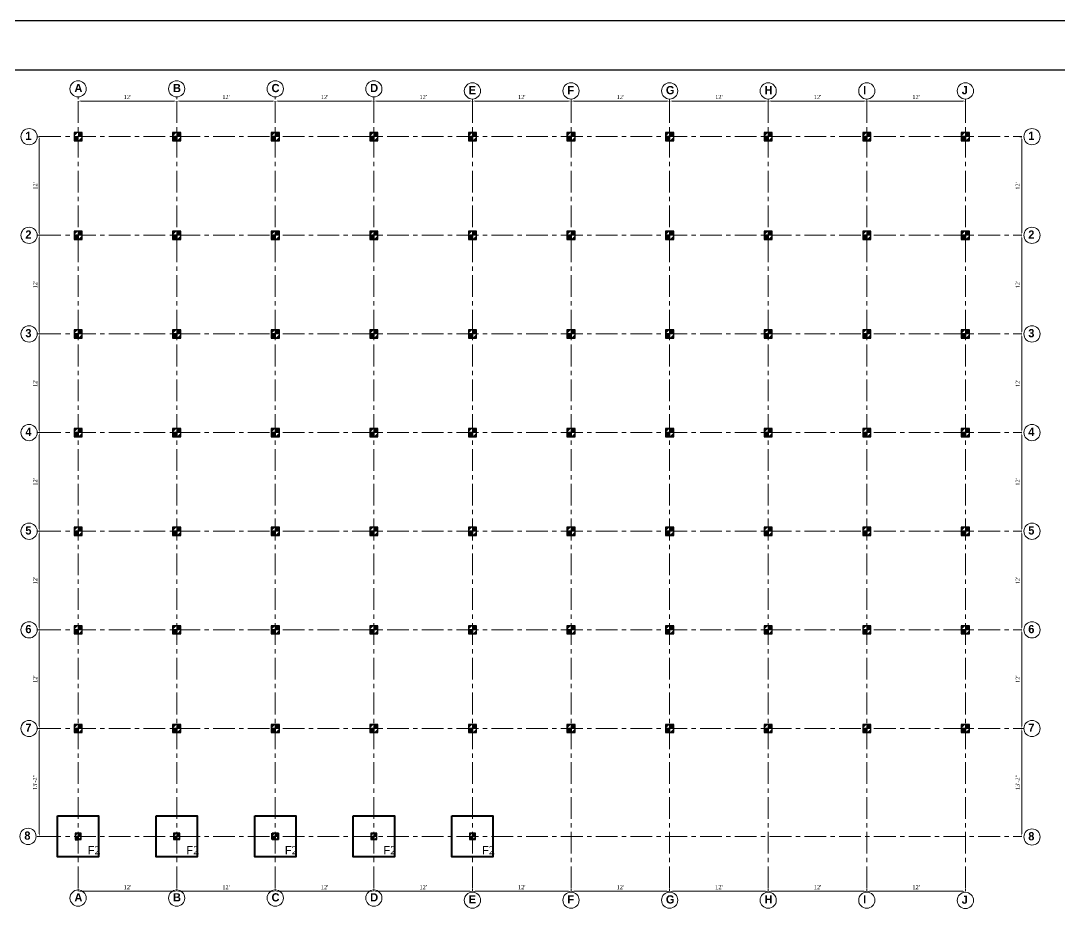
# Model space of a CAD drawing. Extents: x -2338379 to 930990, y -818978 to 106940.
# Drawn here: x 384899 to 386416, y -204278 to -202966 of the extents above; entities that cross this region are included whole.
import ezdxf

# ---------------------------------------------------------------- set-up
doc = ezdxf.new("R2010")
doc.units = 0
doc.header["$MEASUREMENT"] = 0
doc.header["$PDMODE"] = 34
doc.linetypes.add('CENTER', pattern=[50.8, 31.75, -6.35, 6.35, -6.35])
doc.layers.get('0').update_dxf_attribs({"linetype": 'CONTINUOUS', "lineweight": 30})
doc.layers.get('DEFPOINTS').update_dxf_attribs({"linetype": 'CONTINUOUS'})
for name, color, linetype, lineweight in [('Center', 11, 'CENTER', 15), ('DIM', 6, 'CONTINUOUS', 20), ('Door', 5, 'CONTINUOUS', 5), ('Footing', 142, 'CONTINUOUS', 40), ('Outline', 4, 'CONTINUOUS', 9), ('TEXT', 7, 'CONTINUOUS', 30)]:
    doc.layers.add(name, color=color, linetype=linetype, lineweight=lineweight)
doc.layers.add('pillar12', color=7, linetype='CONTINUOUS')
doc.styles.get("Standard").update_dxf_attribs({"font": 'times.ttf', "height": 6})
doc.dimstyles.new('Standard$0', dxfattribs={"dimtxt": 6, "dimasz": 4, "dimexe": 3, "dimexo": 6, "dimgap": 3, "dimtad": 1, "dimdec": 1, "dimzin": 0, "dimdsep": 46, "dimlunit": 4, "dimtxsty": 'Standard', "dimcen": 0.09, "dimclrd": 6, "dimclre": 6, "dimclrt": 7, "dimadec": 0, "dimazin": 0, "dimtfac": 1, "dimtdec": 1, "dimtix": 1, "dimtofl": 0, "dimtmove": 1, "dimatfit": 3, "dimfxl": 1, "dimtolj": 1, "dimtzin": 0, "dimlwd": 18, "dimlwe": 18, "dimarcsym": 0})

# ---------------------------------------------------------------- blocks, each defined once
blk = doc.blocks.new('pill12')
h = blk.add_hatch(color=5)
h.paths.add_polyline_path([(-6, -6), (6, -6), (6, 6), (-6, 6)], flags=17)
edge = h.paths.add_edge_path(flags=17)
edge.add_line((6, 0), (-6, 0))
edge.add_line((0, 6), (0, -6))
for p, q in [((6, 0), (-6, 0)), ((0, 6), (0, -6))]:
    blk.add_line(p, q)
blk.add_lwpolyline([(-6, -6), (6, -6), (6, 6), (-6, 6)], close=True)
blk = doc.blocks.new('*D130')
at = {"layer": 'DEFPOINTS', "color": 0, "lineweight": 30, "transparency": 16777216}
for p in [(384983, -203083.2), (385127, -203083.2), (385127, -203083.2)]:
    blk.add_point(p, dxfattribs=at)
at = {"layer": 'DIM', "color": 6, "lineweight": 18, "transparency": 16777216}
for p, q in [((384983, -203077.2), (384983, -203080.2)), ((384987, -203083.2), (385123, -203083.2)), ((385127, -203077.2), (385127, -203080.2))]:
    blk.add_line(p, q, dxfattribs=at)
at = {"layer": 'DIM', "color": 6, "lineweight": 30, "transparency": 16777216}
for points in [[(384987, -203082.6), (384987, -203083.9), (384983, -203083.2)], [(385123, -203082.6), (385123, -203083.9), (385127, -203083.2)]]:
    blk.add_solid(points, dxfattribs=at)
at = {"layer": 'DIM', "color": 7, "transparency": 16777216, "insert": (385055, -203077.2), "char_height": 6, "attachment_point": 5}
blk.add_mtext("\\A1;12'", dxfattribs=at)
blk = doc.blocks.new('*D131')
at = {"layer": 'DEFPOINTS', "color": 0, "lineweight": 30, "transparency": 16777216}
for p in [(385127, -203083.2), (385271, -203083.2), (385271, -203083.2)]:
    blk.add_point(p, dxfattribs=at)
at = {"layer": 'DIM', "color": 6, "lineweight": 18, "transparency": 16777216}
for p, q in [((385127, -203077.2), (385127, -203080.2)), ((385131, -203083.2), (385267, -203083.2)), ((385271, -203077.2), (385271, -203080.2))]:
    blk.add_line(p, q, dxfattribs=at)
at = {"layer": 'DIM', "color": 6, "lineweight": 30, "transparency": 16777216}
for points in [[(385131, -203082.6), (385131, -203083.9), (385127, -203083.2)], [(385267, -203082.6), (385267, -203083.9), (385271, -203083.2)]]:
    blk.add_solid(points, dxfattribs=at)
at = {"layer": 'DIM', "color": 7, "transparency": 16777216, "insert": (385199, -203077.2), "char_height": 6, "attachment_point": 5}
blk.add_mtext("\\A1;12'", dxfattribs=at)
blk = doc.blocks.new('*D132')
at = {"layer": 'DEFPOINTS', "color": 0, "lineweight": 30, "transparency": 16777216}
for p in [(385271, -203083.2), (385415, -203083.2), (385415, -203083.2)]:
    blk.add_point(p, dxfattribs=at)
at = {"layer": 'DIM', "color": 6, "lineweight": 18, "transparency": 16777216}
for p, q in [((385271, -203077.2), (385271, -203080.2)), ((385275, -203083.2), (385411, -203083.2)), ((385415, -203077.2), (385415, -203080.2))]:
    blk.add_line(p, q, dxfattribs=at)
at = {"layer": 'DIM', "color": 6, "lineweight": 30, "transparency": 16777216}
for points in [[(385275, -203082.6), (385275, -203083.9), (385271, -203083.2)], [(385411, -203082.6), (385411, -203083.9), (385415, -203083.2)]]:
    blk.add_solid(points, dxfattribs=at)
at = {"layer": 'DIM', "color": 7, "transparency": 16777216, "insert": (385343, -203077.2), "char_height": 6, "attachment_point": 5}
blk.add_mtext("\\A1;12'", dxfattribs=at)
blk = doc.blocks.new('*D133')
at = {"color": 6, "lineweight": 18, "transparency": 16777216}
for p, q in [((385415, -203083.2), (385415, -203080.2)), ((385419, -203083.2), (385555, -203083.2)), ((385559, -203083.2), (385559, -203080.2))]:
    blk.add_line(p, q, dxfattribs=at)
at = {"color": 6, "lineweight": 30, "transparency": 16777216}
for points in [[(385419, -203082.6), (385419, -203083.9), (385415, -203083.2)], [(385555, -203082.6), (385555, -203083.9), (385559, -203083.2)]]:
    blk.add_solid(points, dxfattribs=at)
at = {"layer": 'DEFPOINTS', "color": 0, "lineweight": 30, "transparency": 16777216}
for p in [(385415, -203083.2), (385559, -203083.2), (385559, -203083.2)]:
    blk.add_point(p, dxfattribs=at)
at = {"color": 7, "lineweight": 30, "transparency": 16777216, "insert": (385487, -203077.2), "char_height": 6, "attachment_point": 5}
blk.add_mtext("\\A1;12'", dxfattribs=at)
blk = doc.blocks.new('*D134')
at = {"color": 6, "lineweight": 18, "transparency": 16777216}
for p, q in [((385559, -203083.2), (385559, -203080.2)), ((385563, -203083.2), (385699, -203083.2)), ((385703, -203083.2), (385703, -203080.2))]:
    blk.add_line(p, q, dxfattribs=at)
at = {"color": 6, "lineweight": 30, "transparency": 16777216}
for points in [[(385563, -203082.6), (385563, -203083.9), (385559, -203083.2)], [(385699, -203082.6), (385699, -203083.9), (385703, -203083.2)]]:
    blk.add_solid(points, dxfattribs=at)
at = {"layer": 'DEFPOINTS', "color": 0, "lineweight": 30, "transparency": 16777216}
for p in [(385559, -203083.2), (385703, -203083.2), (385703, -203083.2)]:
    blk.add_point(p, dxfattribs=at)
at = {"color": 7, "lineweight": 30, "transparency": 16777216, "insert": (385631, -203077.2), "char_height": 6, "attachment_point": 5}
blk.add_mtext("\\A1;12'", dxfattribs=at)
blk = doc.blocks.new('*D135')
at = {"color": 6, "lineweight": 18, "transparency": 16777216}
for p, q in [((385703, -203083.2), (385703, -203080.2)), ((385707, -203083.2), (385843, -203083.2)), ((385847, -203083.2), (385847, -203080.2))]:
    blk.add_line(p, q, dxfattribs=at)
at = {"color": 6, "lineweight": 30, "transparency": 16777216}
for points in [[(385707, -203082.6), (385707, -203083.9), (385703, -203083.2)], [(385843, -203082.6), (385843, -203083.9), (385847, -203083.2)]]:
    blk.add_solid(points, dxfattribs=at)
at = {"layer": 'DEFPOINTS', "color": 0, "lineweight": 30, "transparency": 16777216}
for p in [(385703, -203083.2), (385847, -203083.2), (385847, -203083.2)]:
    blk.add_point(p, dxfattribs=at)
at = {"color": 7, "lineweight": 30, "transparency": 16777216, "insert": (385775, -203077.2), "char_height": 6, "attachment_point": 5}
blk.add_mtext("\\A1;12'", dxfattribs=at)
blk = doc.blocks.new('*D136')
at = {"color": 6, "lineweight": 18, "transparency": 16777216}
for p, q in [((385847, -203083.2), (385847, -203080.2)), ((385851, -203083.2), (385987, -203083.2)), ((385991, -203083.2), (385991, -203080.2))]:
    blk.add_line(p, q, dxfattribs=at)
at = {"color": 6, "lineweight": 30, "transparency": 16777216}
for points in [[(385851, -203082.6), (385851, -203083.9), (385847, -203083.2)], [(385987, -203082.6), (385987, -203083.9), (385991, -203083.2)]]:
    blk.add_solid(points, dxfattribs=at)
at = {"layer": 'DEFPOINTS', "color": 0, "lineweight": 30, "transparency": 16777216}
for p in [(385847, -203083.2), (385991, -203083.2), (385991, -203083.2)]:
    blk.add_point(p, dxfattribs=at)
at = {"color": 7, "lineweight": 30, "transparency": 16777216, "insert": (385919, -203077.2), "char_height": 6, "attachment_point": 5}
blk.add_mtext("\\A1;12'", dxfattribs=at)
blk = doc.blocks.new('*D137')
at = {"color": 6, "lineweight": 18, "transparency": 16777216}
for p, q in [((385991, -203083.2), (385991, -203080.2)), ((385995, -203083.2), (386131, -203083.2)), ((386135, -203083.2), (386135, -203080.2))]:
    blk.add_line(p, q, dxfattribs=at)
at = {"color": 6, "lineweight": 30, "transparency": 16777216}
for points in [[(385995, -203082.6), (385995, -203083.9), (385991, -203083.2)], [(386131, -203082.6), (386131, -203083.9), (386135, -203083.2)]]:
    blk.add_solid(points, dxfattribs=at)
at = {"layer": 'DEFPOINTS', "color": 0, "lineweight": 30, "transparency": 16777216}
for p in [(385991, -203083.2), (386135, -203083.2), (386135, -203083.9)]:
    blk.add_point(p, dxfattribs=at)
at = {"color": 7, "lineweight": 30, "transparency": 16777216, "insert": (386063, -203077.2), "char_height": 6, "attachment_point": 5}
blk.add_mtext("\\A1;12'", dxfattribs=at)
blk = doc.blocks.new('*D138')
at = {"color": 6, "lineweight": 18, "transparency": 16777216}
for p, q in [((386135, -203083.2), (386135, -203080.2)), ((386139, -203083.2), (386275, -203083.2)), ((386279, -203083.2), (386279, -203080.2))]:
    blk.add_line(p, q, dxfattribs=at)
at = {"color": 6, "lineweight": 30, "transparency": 16777216}
for points in [[(386139, -203082.6), (386139, -203083.9), (386135, -203083.2)], [(386275, -203082.6), (386275, -203083.9), (386279, -203083.2)]]:
    blk.add_solid(points, dxfattribs=at)
at = {"layer": 'DEFPOINTS', "color": 0, "lineweight": 30, "transparency": 16777216}
for p in [(386135, -203083.9), (386279, -203083.2), (386279, -203083.2)]:
    blk.add_point(p, dxfattribs=at)
at = {"color": 7, "lineweight": 30, "transparency": 16777216, "insert": (386207, -203077.2), "char_height": 6, "attachment_point": 5}
blk.add_mtext("\\A1;12'", dxfattribs=at)
blk = doc.blocks.new('*D139')
at = {"color": 6, "lineweight": 18, "transparency": 16777216}
for p, q in [((384926.2, -203135.2), (384923.2, -203135.2)), ((384926.2, -203139.2), (384926.2, -203275.2)), ((384926.2, -203279.2), (384923.2, -203279.2))]:
    blk.add_line(p, q, dxfattribs=at)
at = {"color": 6, "lineweight": 30, "transparency": 16777216}
for points in [[(384925.5, -203139.2), (384926.9, -203139.2), (384926.2, -203135.2)], [(384925.5, -203275.2), (384926.9, -203275.2), (384926.2, -203279.2)]]:
    blk.add_solid(points, dxfattribs=at)
at = {"layer": 'DEFPOINTS', "color": 0, "lineweight": 30, "transparency": 16777216}
for p in [(384926.2, -203135.2), (384926.2, -203279.2), (384926.2, -203279.2)]:
    blk.add_point(p, dxfattribs=at)
at = {"color": 7, "lineweight": 30, "transparency": 16777216, "insert": (384920.2, -203207.2), "char_height": 6, "attachment_point": 5, "rotation": 90}
blk.add_mtext("\\A1;12'", dxfattribs=at)
blk = doc.blocks.new('*D140')
at = {"color": 6, "lineweight": 18, "transparency": 16777216}
for p, q in [((384926.2, -203279.2), (384923.2, -203279.2)), ((384926.2, -203283.2), (384926.2, -203419.2)), ((384926.2, -203423.2), (384923.2, -203423.2))]:
    blk.add_line(p, q, dxfattribs=at)
at = {"color": 6, "lineweight": 30, "transparency": 16777216}
for points in [[(384925.5, -203283.2), (384926.9, -203283.2), (384926.2, -203279.2)], [(384925.5, -203419.2), (384926.9, -203419.2), (384926.2, -203423.2)]]:
    blk.add_solid(points, dxfattribs=at)
at = {"layer": 'DEFPOINTS', "color": 0, "lineweight": 30, "transparency": 16777216}
for p in [(384926.2, -203279.2), (384926.2, -203423.2), (384926.2, -203423.2)]:
    blk.add_point(p, dxfattribs=at)
at = {"color": 7, "lineweight": 30, "transparency": 16777216, "insert": (384920.2, -203351.2), "char_height": 6, "attachment_point": 5, "rotation": 90}
blk.add_mtext("\\A1;12'", dxfattribs=at)
blk = doc.blocks.new('*D141')
at = {"color": 6, "lineweight": 18, "transparency": 16777216}
for p, q in [((384926.2, -203423.2), (384923.2, -203423.2)), ((384926.2, -203427.2), (384926.2, -203563.2)), ((384926.2, -203567.2), (384923.2, -203567.2))]:
    blk.add_line(p, q, dxfattribs=at)
at = {"color": 6, "lineweight": 30, "transparency": 16777216}
for points in [[(384925.5, -203427.2), (384926.9, -203427.2), (384926.2, -203423.2)], [(384925.5, -203563.2), (384926.9, -203563.2), (384926.2, -203567.2)]]:
    blk.add_solid(points, dxfattribs=at)
at = {"layer": 'DEFPOINTS', "color": 0, "lineweight": 30, "transparency": 16777216}
for p in [(384926.2, -203423.2), (384926.2, -203567.2), (384926.2, -203567.2)]:
    blk.add_point(p, dxfattribs=at)
at = {"color": 7, "lineweight": 30, "transparency": 16777216, "insert": (384920.2, -203495.2), "char_height": 6, "attachment_point": 5, "rotation": 90}
blk.add_mtext("\\A1;12'", dxfattribs=at)
blk = doc.blocks.new('*D142')
at = {"color": 6, "lineweight": 18, "transparency": 16777216}
for p, q in [((384926.2, -203567.2), (384923.2, -203567.2)), ((384926.2, -203571.2), (384926.2, -203707.2)), ((384926.2, -203711.2), (384923.2, -203711.2))]:
    blk.add_line(p, q, dxfattribs=at)
at = {"color": 6, "lineweight": 30, "transparency": 16777216}
for points in [[(384925.5, -203571.2), (384926.9, -203571.2), (384926.2, -203567.2)], [(384925.5, -203707.2), (384926.9, -203707.2), (384926.2, -203711.2)]]:
    blk.add_solid(points, dxfattribs=at)
at = {"layer": 'DEFPOINTS', "color": 0, "lineweight": 30, "transparency": 16777216}
for p in [(384926.2, -203567.2), (384926.2, -203711.2), (384926.2, -203711.2)]:
    blk.add_point(p, dxfattribs=at)
at = {"color": 7, "lineweight": 30, "transparency": 16777216, "insert": (384920.2, -203639.2), "char_height": 6, "attachment_point": 5, "rotation": 90}
blk.add_mtext("\\A1;12'", dxfattribs=at)
blk = doc.blocks.new('*D143')
at = {"color": 6, "lineweight": 18, "transparency": 16777216}
for p, q in [((384926.2, -203711.2), (384923.2, -203711.2)), ((384926.2, -203715.2), (384926.2, -203851.2)), ((384926.2, -203855.2), (384923.2, -203855.2))]:
    blk.add_line(p, q, dxfattribs=at)
at = {"color": 6, "lineweight": 30, "transparency": 16777216}
for points in [[(384925.5, -203715.2), (384926.9, -203715.2), (384926.2, -203711.2)], [(384925.5, -203851.2), (384926.9, -203851.2), (384926.2, -203855.2)]]:
    blk.add_solid(points, dxfattribs=at)
at = {"layer": 'DEFPOINTS', "color": 0, "lineweight": 30, "transparency": 16777216}
for p in [(384926.2, -203711.2), (384926.2, -203855.2), (384926.2, -203855.2)]:
    blk.add_point(p, dxfattribs=at)
at = {"color": 7, "lineweight": 30, "transparency": 16777216, "insert": (384920.2, -203783.2), "char_height": 6, "attachment_point": 5, "rotation": 90}
blk.add_mtext("\\A1;12'", dxfattribs=at)
blk = doc.blocks.new('*D144')
at = {"color": 6, "lineweight": 18, "transparency": 16777216}
for p, q in [((384926.2, -203855.2), (384923.2, -203855.2)), ((384926.2, -203859.2), (384926.2, -203995.2)), ((384926.2, -203999.2), (384923.2, -203999.2))]:
    blk.add_line(p, q, dxfattribs=at)
at = {"color": 6, "lineweight": 30, "transparency": 16777216}
for points in [[(384925.5, -203859.2), (384926.9, -203859.2), (384926.2, -203855.2)], [(384925.5, -203995.2), (384926.9, -203995.2), (384926.2, -203999.2)]]:
    blk.add_solid(points, dxfattribs=at)
at = {"layer": 'DEFPOINTS', "color": 0, "lineweight": 30, "transparency": 16777216}
for p in [(384926.2, -203855.2), (384926.2, -203999.2), (384926.2, -203999.2)]:
    blk.add_point(p, dxfattribs=at)
at = {"color": 7, "lineweight": 30, "transparency": 16777216, "insert": (384920.2, -203927.2), "char_height": 6, "attachment_point": 5, "rotation": 90}
blk.add_mtext("\\A1;12'", dxfattribs=at)
blk = doc.blocks.new('*D145')
at = {"color": 6, "lineweight": 18, "transparency": 16777216}
for p, q in [((384983, -204236.8), (384983, -204233.8)), ((384987, -204236.8), (385123, -204236.8)), ((385127, -204236.8), (385127, -204233.8))]:
    blk.add_line(p, q, dxfattribs=at)
at = {"color": 6, "lineweight": 30, "transparency": 16777216}
for points in [[(384987, -204236.1), (384987, -204237.4), (384983, -204236.8)], [(385123, -204236.1), (385123, -204237.4), (385127, -204236.8)]]:
    blk.add_solid(points, dxfattribs=at)
at = {"layer": 'DEFPOINTS', "color": 0, "lineweight": 30, "transparency": 16777216}
for p in [(384983, -204236.8), (385127, -204236.8), (385127, -204236.8)]:
    blk.add_point(p, dxfattribs=at)
at = {"color": 7, "lineweight": 30, "transparency": 16777216, "insert": (385055, -204230.8), "char_height": 6, "attachment_point": 5}
blk.add_mtext("\\A1;12'", dxfattribs=at)
blk = doc.blocks.new('*D146')
at = {"color": 6, "lineweight": 18, "transparency": 16777216}
for p, q in [((385127, -204236.8), (385127, -204233.8)), ((385131, -204236.8), (385267, -204236.8)), ((385271, -204236.8), (385271, -204233.8))]:
    blk.add_line(p, q, dxfattribs=at)
at = {"color": 6, "lineweight": 30, "transparency": 16777216}
for points in [[(385131, -204236.1), (385131, -204237.4), (385127, -204236.8)], [(385267, -204236.1), (385267, -204237.4), (385271, -204236.8)]]:
    blk.add_solid(points, dxfattribs=at)
at = {"layer": 'DEFPOINTS', "color": 0, "lineweight": 30, "transparency": 16777216}
for p in [(385127, -204236.8), (385271, -204236.8), (385271, -204236.8)]:
    blk.add_point(p, dxfattribs=at)
at = {"color": 7, "lineweight": 30, "transparency": 16777216, "insert": (385199, -204230.8), "char_height": 6, "attachment_point": 5}
blk.add_mtext("\\A1;12'", dxfattribs=at)
blk = doc.blocks.new('*D147')
at = {"color": 6, "lineweight": 18, "transparency": 16777216}
for p, q in [((385271, -204236.8), (385271, -204233.8)), ((385275, -204236.8), (385411, -204236.8)), ((385415, -204236.8), (385415, -204233.8))]:
    blk.add_line(p, q, dxfattribs=at)
at = {"color": 6, "lineweight": 30, "transparency": 16777216}
for points in [[(385275, -204236.1), (385275, -204237.4), (385271, -204236.8)], [(385411, -204236.1), (385411, -204237.4), (385415, -204236.8)]]:
    blk.add_solid(points, dxfattribs=at)
at = {"layer": 'DEFPOINTS', "color": 0, "lineweight": 30, "transparency": 16777216}
for p in [(385271, -204236.8), (385415, -204236.8), (385415, -204236.8)]:
    blk.add_point(p, dxfattribs=at)
at = {"color": 7, "lineweight": 30, "transparency": 16777216, "insert": (385343, -204230.8), "char_height": 6, "attachment_point": 5}
blk.add_mtext("\\A1;12'", dxfattribs=at)
blk = doc.blocks.new('*D148')
at = {"color": 6, "lineweight": 18, "transparency": 16777216}
for p, q in [((385415, -204236.8), (385415, -204233.8)), ((385419, -204236.8), (385555, -204236.8)), ((385559, -204236.8), (385559, -204233.8))]:
    blk.add_line(p, q, dxfattribs=at)
at = {"color": 6, "lineweight": 30, "transparency": 16777216}
for points in [[(385419, -204236.1), (385419, -204237.4), (385415, -204236.8)], [(385555, -204236.1), (385555, -204237.4), (385559, -204236.8)]]:
    blk.add_solid(points, dxfattribs=at)
at = {"layer": 'DEFPOINTS', "color": 0, "lineweight": 30, "transparency": 16777216}
for p in [(385415, -204236.8), (385559, -204236.8), (385559, -204236.8)]:
    blk.add_point(p, dxfattribs=at)
at = {"color": 7, "lineweight": 30, "transparency": 16777216, "insert": (385487, -204230.8), "char_height": 6, "attachment_point": 5}
blk.add_mtext("\\A1;12'", dxfattribs=at)
blk = doc.blocks.new('*D149')
at = {"color": 6, "lineweight": 18, "transparency": 16777216}
for p, q in [((385559, -204236.8), (385559, -204233.8)), ((385563, -204236.8), (385699, -204236.8)), ((385703, -204236.8), (385703, -204233.8))]:
    blk.add_line(p, q, dxfattribs=at)
at = {"color": 6, "lineweight": 30, "transparency": 16777216}
for points in [[(385563, -204236.1), (385563, -204237.4), (385559, -204236.8)], [(385699, -204236.1), (385699, -204237.4), (385703, -204236.8)]]:
    blk.add_solid(points, dxfattribs=at)
at = {"layer": 'DEFPOINTS', "color": 0, "lineweight": 30, "transparency": 16777216}
for p in [(385559, -204236.8), (385703, -204236.8), (385703, -204236.8)]:
    blk.add_point(p, dxfattribs=at)
at = {"color": 7, "lineweight": 30, "transparency": 16777216, "insert": (385631, -204230.8), "char_height": 6, "attachment_point": 5}
blk.add_mtext("\\A1;12'", dxfattribs=at)
blk = doc.blocks.new('*D150')
at = {"color": 6, "lineweight": 18, "transparency": 16777216}
for p, q in [((385703, -204236.8), (385703, -204233.8)), ((385707, -204236.8), (385843, -204236.8)), ((385847, -204236.8), (385847, -204233.8))]:
    blk.add_line(p, q, dxfattribs=at)
at = {"color": 6, "lineweight": 30, "transparency": 16777216}
for points in [[(385707, -204236.1), (385707, -204237.4), (385703, -204236.8)], [(385843, -204236.1), (385843, -204237.4), (385847, -204236.8)]]:
    blk.add_solid(points, dxfattribs=at)
at = {"layer": 'DEFPOINTS', "color": 0, "lineweight": 30, "transparency": 16777216}
for p in [(385703, -204236.8), (385847, -204236.8), (385847, -204236.8)]:
    blk.add_point(p, dxfattribs=at)
at = {"color": 7, "lineweight": 30, "transparency": 16777216, "insert": (385775, -204230.8), "char_height": 6, "attachment_point": 5}
blk.add_mtext("\\A1;12'", dxfattribs=at)
blk = doc.blocks.new('*D151')
at = {"color": 6, "lineweight": 18, "transparency": 16777216}
for p, q in [((385847, -204236.8), (385847, -204233.8)), ((385851, -204236.8), (385987, -204236.8)), ((385991, -204236.8), (385991, -204233.8))]:
    blk.add_line(p, q, dxfattribs=at)
at = {"color": 6, "lineweight": 30, "transparency": 16777216}
for points in [[(385851, -204236.1), (385851, -204237.4), (385847, -204236.8)], [(385987, -204236.1), (385987, -204237.4), (385991, -204236.8)]]:
    blk.add_solid(points, dxfattribs=at)
at = {"layer": 'DEFPOINTS', "color": 0, "lineweight": 30, "transparency": 16777216}
for p in [(385847, -204236.8), (385991, -204236.8), (385991, -204236.8)]:
    blk.add_point(p, dxfattribs=at)
at = {"color": 7, "lineweight": 30, "transparency": 16777216, "insert": (385919, -204230.8), "char_height": 6, "attachment_point": 5}
blk.add_mtext("\\A1;12'", dxfattribs=at)
blk = doc.blocks.new('*D122')
at = {"color": 6, "lineweight": 18, "transparency": 16777216}
for p, q in [((385991, -204236.8), (385991, -204233.8)), ((385995, -204236.8), (386131, -204236.8)), ((386135, -204236.8), (386135, -204233.8))]:
    blk.add_line(p, q, dxfattribs=at)
at = {"color": 6, "lineweight": 30, "transparency": 16777216}
for points in [[(385995, -204236.1), (385995, -204237.4), (385991, -204236.8)], [(386131, -204236.1), (386131, -204237.4), (386135, -204236.8)]]:
    blk.add_solid(points, dxfattribs=at)
at = {"layer": 'DEFPOINTS', "color": 0, "lineweight": 30, "transparency": 16777216}
for p in [(385991, -204236.8), (386135, -204236.8), (386135, -204236.8)]:
    blk.add_point(p, dxfattribs=at)
at = {"color": 7, "lineweight": 30, "transparency": 16777216, "insert": (386063, -204230.8), "char_height": 6, "attachment_point": 5}
blk.add_mtext("\\A1;12'", dxfattribs=at)
blk = doc.blocks.new('*D123')
at = {"color": 6, "lineweight": 18, "transparency": 16777216}
for p, q in [((386135, -204236.8), (386135, -204233.8)), ((386139, -204236.8), (386275, -204236.8)), ((386279, -204236.8), (386279, -204233.8))]:
    blk.add_line(p, q, dxfattribs=at)
at = {"color": 6, "lineweight": 30, "transparency": 16777216}
for points in [[(386139, -204236.1), (386139, -204237.4), (386135, -204236.8)], [(386275, -204236.1), (386275, -204237.4), (386279, -204236.8)]]:
    blk.add_solid(points, dxfattribs=at)
at = {"layer": 'DEFPOINTS', "color": 0, "lineweight": 30, "transparency": 16777216}
for p in [(386135, -204236.8), (386279, -204236.8), (386279, -204236.8)]:
    blk.add_point(p, dxfattribs=at)
at = {"color": 7, "lineweight": 30, "transparency": 16777216, "insert": (386207, -204230.8), "char_height": 6, "attachment_point": 5}
blk.add_mtext("\\A1;12'", dxfattribs=at)
blk = doc.blocks.new('*D124')
at = {"color": 6, "lineweight": 18, "transparency": 16777216}
for p, q in [((386361.4, -203135.2), (386358.4, -203135.2)), ((386361.4, -203139.2), (386361.4, -203275.2)), ((386361.4, -203279.2), (386358.4, -203279.2))]:
    blk.add_line(p, q, dxfattribs=at)
at = {"color": 6, "lineweight": 30, "transparency": 16777216}
for points in [[(386360.7, -203139.2), (386362, -203139.2), (386361.4, -203135.2)], [(386360.7, -203275.2), (386362, -203275.2), (386361.4, -203279.2)]]:
    blk.add_solid(points, dxfattribs=at)
at = {"layer": 'DEFPOINTS', "color": 0, "lineweight": 30, "transparency": 16777216}
for p in [(386361.4, -203135.2), (386361.4, -203279.2), (386361.4, -203279.2)]:
    blk.add_point(p, dxfattribs=at)
at = {"color": 7, "lineweight": 30, "transparency": 16777216, "insert": (386355.4, -203207.2), "char_height": 6, "attachment_point": 5, "rotation": 90}
blk.add_mtext("\\A1;12'", dxfattribs=at)
blk = doc.blocks.new('*D125')
at = {"color": 6, "lineweight": 18, "transparency": 16777216}
for p, q in [((386361.4, -203279.2), (386358.4, -203279.2)), ((386361.4, -203283.2), (386361.4, -203419.2)), ((386361.4, -203423.2), (386358.4, -203423.2))]:
    blk.add_line(p, q, dxfattribs=at)
at = {"color": 6, "lineweight": 30, "transparency": 16777216}
for points in [[(386360.7, -203283.2), (386362, -203283.2), (386361.4, -203279.2)], [(386360.7, -203419.2), (386362, -203419.2), (386361.4, -203423.2)]]:
    blk.add_solid(points, dxfattribs=at)
at = {"layer": 'DEFPOINTS', "color": 0, "lineweight": 30, "transparency": 16777216}
for p in [(386361.4, -203279.2), (386361.4, -203423.2), (386361.4, -203423.2)]:
    blk.add_point(p, dxfattribs=at)
at = {"color": 7, "lineweight": 30, "transparency": 16777216, "insert": (386355.4, -203351.2), "char_height": 6, "attachment_point": 5, "rotation": 90}
blk.add_mtext("\\A1;12'", dxfattribs=at)
blk = doc.blocks.new('*D126')
at = {"color": 6, "lineweight": 18, "transparency": 16777216}
for p, q in [((386361.4, -203423.2), (386358.4, -203423.2)), ((386361.4, -203427.2), (386361.4, -203563.2)), ((386361.4, -203567.2), (386358.4, -203567.2))]:
    blk.add_line(p, q, dxfattribs=at)
at = {"color": 6, "lineweight": 30, "transparency": 16777216}
for points in [[(386360.7, -203427.2), (386362, -203427.2), (386361.4, -203423.2)], [(386360.7, -203563.2), (386362, -203563.2), (386361.4, -203567.2)]]:
    blk.add_solid(points, dxfattribs=at)
at = {"layer": 'DEFPOINTS', "color": 0, "lineweight": 30, "transparency": 16777216}
for p in [(386361.4, -203423.2), (386361.4, -203567.2), (386361.4, -203567.2)]:
    blk.add_point(p, dxfattribs=at)
at = {"color": 7, "lineweight": 30, "transparency": 16777216, "insert": (386355.4, -203495.2), "char_height": 6, "attachment_point": 5, "rotation": 90}
blk.add_mtext("\\A1;12'", dxfattribs=at)
blk = doc.blocks.new('*D127')
at = {"color": 6, "lineweight": 18, "transparency": 16777216}
for p, q in [((386361.4, -203567.2), (386358.4, -203567.2)), ((386361.4, -203571.2), (386361.4, -203707.2)), ((386361.4, -203711.2), (386358.4, -203711.2))]:
    blk.add_line(p, q, dxfattribs=at)
at = {"color": 6, "lineweight": 30, "transparency": 16777216}
for points in [[(386360.7, -203571.2), (386362, -203571.2), (386361.4, -203567.2)], [(386360.7, -203707.2), (386362, -203707.2), (386361.4, -203711.2)]]:
    blk.add_solid(points, dxfattribs=at)
at = {"layer": 'DEFPOINTS', "color": 0, "lineweight": 30, "transparency": 16777216}
for p in [(386361.4, -203567.2), (386361.4, -203711.2), (386361.4, -203711.2)]:
    blk.add_point(p, dxfattribs=at)
at = {"color": 7, "lineweight": 30, "transparency": 16777216, "insert": (386355.4, -203639.2), "char_height": 6, "attachment_point": 5, "rotation": 90}
blk.add_mtext("\\A1;12'", dxfattribs=at)
blk = doc.blocks.new('*D128')
at = {"color": 6, "lineweight": 18, "transparency": 16777216}
for p, q in [((386361.4, -203711.2), (386358.4, -203711.2)), ((386361.4, -203715.2), (386361.4, -203851.2)), ((386361.4, -203855.2), (386358.4, -203855.2))]:
    blk.add_line(p, q, dxfattribs=at)
at = {"color": 6, "lineweight": 30, "transparency": 16777216}
for points in [[(386360.7, -203715.2), (386362, -203715.2), (386361.4, -203711.2)], [(386360.7, -203851.2), (386362, -203851.2), (386361.4, -203855.2)]]:
    blk.add_solid(points, dxfattribs=at)
at = {"layer": 'DEFPOINTS', "color": 0, "lineweight": 30, "transparency": 16777216}
for p in [(386361.4, -203711.2), (386361.4, -203855.2), (386361.4, -203855.2)]:
    blk.add_point(p, dxfattribs=at)
at = {"color": 7, "lineweight": 30, "transparency": 16777216, "insert": (386355.4, -203783.2), "char_height": 6, "attachment_point": 5, "rotation": 90}
blk.add_mtext("\\A1;12'", dxfattribs=at)
blk = doc.blocks.new('*D129')
at = {"color": 6, "lineweight": 18, "transparency": 16777216}
for p, q in [((386361.4, -203855.2), (386358.4, -203855.2)), ((386361.4, -203859.2), (386361.4, -203995.2)), ((386361.4, -203999.2), (386364.4, -203999.2))]:
    blk.add_line(p, q, dxfattribs=at)
at = {"color": 6, "lineweight": 30, "transparency": 16777216}
for points in [[(386360.7, -203859.2), (386362, -203859.2), (386361.4, -203855.2)], [(386360.7, -203995.2), (386362, -203995.2), (386361.4, -203999.2)]]:
    blk.add_solid(points, dxfattribs=at)
at = {"layer": 'DEFPOINTS', "color": 0, "lineweight": 30, "transparency": 16777216}
for p in [(386361.4, -203855.2), (386360.7, -203999.2), (386361.4, -203999.2)]:
    blk.add_point(p, dxfattribs=at)
at = {"color": 7, "lineweight": 30, "transparency": 16777216, "insert": (386355.4, -203927.2), "char_height": 6, "attachment_point": 5, "rotation": 90}
blk.add_mtext("\\A1;12'", dxfattribs=at)
blk = doc.blocks.new('pill9')
h = blk.add_hatch(color=3)
h.paths.add_polyline_path([(-4.5, -4.5), (4.5, -4.5), (4.5, 4.5), (-4.5, 4.5)], flags=16)
edge = h.paths.add_edge_path()
edge.add_line((4.5, 0), (-4.5, 0))
edge.add_line((0, 4.5), (0, -4.5))
for p, q in [((4.5, 0), (-4.5, 0)), ((0, 4.5), (0, -4.5))]:
    blk.add_line(p, q)
blk.add_lwpolyline([(-4.5, -4.5), (4.5, -4.5), (4.5, 4.5), (-4.5, 4.5)], close=True)
blk = doc.blocks.new('*D152')
at = {"color": 6, "lineweight": 18, "transparency": 16777216}
for p, q in [((384926.2, -203999.2), (384923.2, -203999.2)), ((384926.2, -204003.2), (384926.2, -204152.7)), ((384926.2, -204156.7), (384923.2, -204156.7))]:
    blk.add_line(p, q, dxfattribs=at)
at = {"color": 6, "lineweight": 30, "transparency": 16777216}
for points in [[(384925.5, -204003.2), (384926.9, -204003.2), (384926.2, -203999.2)], [(384925.5, -204152.7), (384926.9, -204152.7), (384926.2, -204156.7)]]:
    blk.add_solid(points, dxfattribs=at)
at = {"layer": 'DEFPOINTS', "color": 0, "lineweight": 30, "transparency": 16777216}
for p in [(384926.2, -203999.2), (384926.2, -204156.7), (384926.2, -204156.7)]:
    blk.add_point(p, dxfattribs=at)
at = {"color": 7, "lineweight": 30, "transparency": 16777216, "insert": (384920.1, -204077.9), "char_height": 6, "attachment_point": 5, "rotation": 90}
blk.add_mtext('\\A1;13\'-2"', dxfattribs=at)
blk = doc.blocks.new('*D153')
at = {"color": 6, "lineweight": 18, "transparency": 16777216}
for p, q in [((386361.4, -203999.2), (386358.4, -203999.2)), ((386361.4, -204003.2), (386361.4, -204152.7)), ((386361.4, -204156.7), (386358.4, -204156.7))]:
    blk.add_line(p, q, dxfattribs=at)
at = {"color": 6, "lineweight": 30, "transparency": 16777216}
for points in [[(386360.7, -204003.2), (386362, -204003.2), (386361.4, -203999.2)], [(386360.7, -204152.7), (386362, -204152.7), (386361.4, -204156.7)]]:
    blk.add_solid(points, dxfattribs=at)
at = {"layer": 'DEFPOINTS', "color": 0, "lineweight": 30, "transparency": 16777216}
for p in [(386361.4, -203999.2), (386361.4, -204156.7), (386361.4, -204156.7)]:
    blk.add_point(p, dxfattribs=at)
at = {"color": 7, "lineweight": 30, "transparency": 16777216, "insert": (386355.3, -204077.9), "char_height": 6, "attachment_point": 5, "rotation": 90}
blk.add_mtext('\\A1;13\'-2"', dxfattribs=at)

msp = doc.modelspace()

# ---------------------------------------------------------------- hatches: boundary and pattern name
h = msp.add_hatch(color=5)
h.paths.add_polyline_path([(384976.96, -203141.17), (384988.96, -203141.17), (384988.96, -203129.17), (384976.96, -203129.17)], flags=16)
edge = h.paths.add_edge_path()
edge.add_line((384988.96, -203135.17), (384976.96, -203135.17))
edge.add_line((384982.96, -203129.17), (384982.96, -203141.17))

# ---------------------------------------------------------------- linework, layer by layer
at = {"lineweight": 40}
for p, q in [((384978.46, -204152.17), (384982.96, -204152.17)), ((384978.46, -204161.17), (384982.96, -204161.17)), ((385266.46, -204161.17), (385266.46, -204152.17)), ((385275.46, -204161.17), (385275.46, -204152.17))]:
    msp.add_line(p, q, dxfattribs=at)
at = {"color": 3}
for points in [[(387728.02, -205212.39), (387728.02, -202965.99), (384550.42, -202965.99), (384550.42, -205212.39)], [(387656.02, -205140.39), (387656.02, -203037.99), (384622.42, -203037.99), (384622.42, -205140.39)]]:
    msp.add_lwpolyline(points, close=True, dxfattribs=at)
msp.add_lwpolyline([(384976.96, -203141.17), (384988.96, -203141.17), (384988.96, -203129.17), (384976.96, -203129.17)], close=True)
at = {"layer": 'Center'}
for p, q in [((384982.96, -203083.22), (384982.96, -204236.78)), ((385126.96, -203083.22), (385126.96, -204236.78)), ((385270.96, -203083.22), (385270.96, -204236.78)), ((385414.96, -203083.22), (385414.96, -204236.78)), ((385558.96, -203083.22), (385558.96, -204236.78)), ((385702.96, -203083.22), (385702.96, -204236.78)), ((385846.96, -203083.22), (385846.96, -204236.78)), ((385990.96, -203083.22), (385990.96, -204236.78)), ((386134.96, -203083.22), (386134.96, -204236.78)), ((386278.96, -203083.22), (386278.96, -204236.78)), ((384926.2, -203135.17), (386361.36, -203135.17)), ((384926.2, -203279.17), (386361.36, -203279.17)), ((384926.2, -203423.17), (386361.36, -203423.17)), ((384926.2, -203567.17), (386361.36, -203567.17)), ((384926.2, -203711.17), (386361.36, -203711.17)), ((384926.2, -203855.17), (386361.36, -203855.17)), ((384926.2, -203999.17), (386361.36, -203999.17)), ((384926.2, -204156.67), (386361.36, -204156.67))]:
    msp.add_line(p, q, dxfattribs=at)
at = {"layer": 'Door', "lineweight": 40}
msp.add_line((385275.39, -204161.17), (385275.39, -204152.17), dxfattribs=at)
at = {"layer": 'Footing'}
for points in [[(384952.96, -204126.67), (385012.96, -204126.67), (385012.96, -204186.67), (384952.96, -204186.67)], [(385096.96, -204126.67), (385156.96, -204126.67), (385156.96, -204186.67), (385096.96, -204186.67)], [(385240.96, -204126.67), (385300.96, -204126.67), (385300.96, -204186.67), (385240.96, -204186.67)], [(385384.96, -204126.67), (385444.96, -204126.67), (385444.96, -204186.67), (385384.96, -204186.67)], [(385528.96, -204126.67), (385588.96, -204126.67), (385588.96, -204186.67), (385528.96, -204186.67)]]:
    msp.add_lwpolyline(points, close=True, dxfattribs=at)
at = {"layer": 'Outline'}
for centre in [(384982.96, -203065.36), (385126.96, -203065.36), (385270.96, -203065.36), (385414.96, -203065.36), (385558.96, -203068.36), (385702.96, -203068.36), (385846.96, -203068.36), (385990.96, -203068.36), (386134.96, -203068.36), (386278.96, -203068.36), (384911.33, -203135.17), (386376.22, -203135.17), (384911.33, -203279.17), (386376.22, -203279.17), (384911.33, -203423.17), (386376.22, -203423.17), (384911.33, -203567.17), (386376.22, -203567.17), (384911.33, -203711.17), (386376.22, -203711.17), (384911.33, -203855.17), (386376.22, -203855.17), (384911.33, -203999.17), (386376.22, -203999.17), (384909.83, -204156.67), (386376.22, -204157.56), (384982.96, -204246.79), (385126.96, -204246.79), (385270.96, -204246.79), (385414.96, -204246.79), (385558.96, -204249.79), (385702.96, -204249.79), (385846.96, -204249.79), (385990.96, -204249.79), (386134.96, -204249.79), (386278.96, -204250.16)]:
    msp.add_circle(centre, 11.86, dxfattribs=at)

# ---------------------------------------------------------------- block references
at = {"lineweight": 40}
for p in [(384982.96, -204156.67), (385126.96, -204156.67), (385270.96, -204156.67), (385414.96, -204156.67), (385558.96, -204156.67)]:
    msp.add_blockref('pill9', p, dxfattribs=at)
at = {"layer": 'pillar12'}
for p in [(385126.96, -203135.17), (385270.96, -203135.17), (385414.96, -203135.17), (385558.96, -203135.17), (385702.96, -203135.17), (385846.96, -203135.17), (385990.96, -203135.17), (386134.96, -203135.17), (386278.96, -203135.17), (384982.96, -203279.17), (385126.96, -203279.17), (385270.96, -203279.17), (385414.96, -203279.17), (385558.96, -203279.17), (385702.96, -203279.17), (385846.96, -203279.17), (385990.96, -203279.17), (386134.96, -203279.17), (386278.96, -203279.17), (384982.96, -203423.17), (385126.96, -203423.17), (385270.96, -203423.17), (385414.96, -203423.17), (385558.96, -203423.17), (385702.96, -203423.17), (385846.96, -203423.17), (385990.96, -203423.17), (386134.96, -203423.17), (386278.96, -203423.17), (384982.96, -203567.17), (385126.96, -203567.17), (385270.96, -203567.17), (385414.96, -203567.17), (385558.96, -203567.17), (385702.96, -203567.17), (385846.96, -203567.17), (385990.96, -203567.17), (386134.96, -203567.17), (386278.96, -203567.17), (384982.96, -203711.17), (385126.96, -203711.17), (385270.96, -203711.17), (385414.96, -203711.17), (385558.96, -203711.17), (385702.96, -203711.17), (385846.96, -203711.17), (385990.96, -203711.17), (386134.96, -203711.17), (386278.96, -203711.17), (384982.96, -203855.17), (385126.96, -203855.17), (385270.96, -203855.17), (385414.96, -203855.17), (385558.96, -203855.17), (385702.96, -203855.17), (385846.96, -203855.17), (385990.96, -203855.17), (386134.96, -203855.17), (386278.96, -203855.17), (384982.96, -203999.17), (385126.96, -203999.17), (385270.96, -203999.17), (385414.96, -203999.17), (385558.96, -203999.17), (385702.96, -203999.17), (385846.96, -203999.17), (385990.96, -203999.17), (386134.96, -203999.17), (386278.96, -203999.17)]:
    msp.add_blockref('pill12', p, dxfattribs=at)

# ---------------------------------------------------------------- texts
at = {"layer": 'TEXT', "char_height": 12, "attachment_point": 1}
for s, insert, width in [('{\\fCentury Gothic|b1|i0|c0|p34;A}', (384977.57, -203058.2), 451.5), ('{\\fCentury Gothic|b1|i0|c0|p34;B}', (385121.57, -203058.2), 451.5), ('{\\fCentury Gothic|b1|i0|c0|p34;C}', (385265.57, -203058.2), 451.5), ('{\\fCentury Gothic|b1|i0|c0|p34;D}', (385409.57, -203058.2), 451.5), ('{\\fCentury Gothic|b1|i0|c0|p34;E}', (385553.57, -203061.2), 451.5), ('{\\fCentury Gothic|b1|i0|c0|p34;F}', (385697.57, -203061.2), 451.5), ('{\\fCentury Gothic|b1|i0|c0|p34;G}', (385841.57, -203061.2), 451.5), ('{\\fCentury Gothic|b1|i0|c0|p34;H}', (385985.57, -203061.2), 451.5), ('{\\fCentury Gothic|b1|i0|c0|p34;I}', (386129.57, -203061.2), 451.5), ('{\\fCentury Gothic|b1|i0|c0|p34;J}', (386273.57, -203061.2), 451.5), ('{\\fCentury Gothic|b1|i0|c0|p34;1}', (384905.94, -203128.02), 451.5), ('{\\fCentury Gothic|b1|i0|c0|p34;1}', (386370.83, -203128.02), 451.5), ('{\\fCentury Gothic|b1|i0|c0|p34;2}', (384905.94, -203272.02), 451.5), ('{\\fCentury Gothic|b1|i0|c0|p34;2}', (386370.83, -203272.02), 451.5), ('{\\fCentury Gothic|b1|i0|c0|p34;3}', (384905.94, -203416.02), 451.5), ('{\\fCentury Gothic|b1|i0|c0|p34;3}', (386370.83, -203416.02), 451.5), ('{\\fCentury Gothic|b1|i0|c0|p34;4}', (384905.94, -203560.02), 451.5), ('{\\fCentury Gothic|b1|i0|c0|p34;4}', (386370.83, -203560.02), 451.5), ('{\\fCentury Gothic|b1|i0|c0|p34;5}', (384905.94, -203704.02), 451.5), ('{\\fCentury Gothic|b1|i0|c0|p34;5}', (386370.83, -203704.02), 451.5), ('{\\fCentury Gothic|b1|i0|c0|p34;6}', (384905.94, -203848.02), 451.5), ('{\\fCentury Gothic|b1|i0|c0|p34;6}', (386370.83, -203848.02), 451.5), ('{\\fCentury Gothic|b1|i0|c0|p34;7}', (384905.94, -203992.02), 451.5), ('{\\fCentury Gothic|b1|i0|c0|p34;7}', (386370.83, -203992.02), 451.5), ('{\\fCentury Gothic|b1|i0|c0|p34;8}', (384904.44, -204149.52), 451.5), ('{\\fCentury Gothic|b1|i0|c0|p34;8}', (386370.83, -204150.4), 451.5), ('{\\fCentury Gothic|b0|i0|c0|p34;F}2', (384997.04, -204170.82), 22.0563), ('{\\fCentury Gothic|b0|i0|c0|p34;F}2', (385141.04, -204170.82), 22.0563), ('{\\fCentury Gothic|b0|i0|c0|p34;F}2', (385285.04, -204170.82), 22.0563), ('{\\fCentury Gothic|b0|i0|c0|p34;F}2', (385429.04, -204170.82), 22.0563), ('{\\fCentury Gothic|b0|i0|c0|p34;F}2', (385573.04, -204170.82), 22.0563), ('{\\fCentury Gothic|b1|i0|c0|p34;A}', (384977.57, -204239.63), 451.5), ('{\\fCentury Gothic|b1|i0|c0|p34;B}', (385121.57, -204239.63), 451.5), ('{\\fCentury Gothic|b1|i0|c0|p34;C}', (385265.57, -204239.63), 451.5), ('{\\fCentury Gothic|b1|i0|c0|p34;D}', (385409.57, -204239.63), 451.5), ('{\\fCentury Gothic|b1|i0|c0|p34;E}', (385553.57, -204242.63), 451.5), ('{\\fCentury Gothic|b1|i0|c0|p34;F}', (385697.57, -204242.63), 451.5), ('{\\fCentury Gothic|b1|i0|c0|p34;G}', (385841.57, -204242.63), 451.5), ('{\\fCentury Gothic|b1|i0|c0|p34;H}', (385985.57, -204242.63), 451.5), ('{\\fCentury Gothic|b1|i0|c0|p34;I}', (386129.57, -204242.63), 451.5), ('{\\fCentury Gothic|b1|i0|c0|p34;J}', (386273.57, -204243), 451.5)]:
    msp.add_mtext(s, dxfattribs=dict(at, insert=insert, width=width))

# ---------------------------------------------------------------- dimensions: what is measured, and where the dimension line sits
at = {"lineweight": 30}
for base, p1, p2, picture, middle in [((385558.96, -203083.22), (385414.96, -203083.22), (385558.96, -203083.22), '*D133', (385486.96, -203077.22)), ((385702.96, -203083.22), (385558.96, -203083.22), (385702.96, -203083.22), '*D134', (385630.96, -203077.22)), ((385846.96, -203083.22), (385702.96, -203083.22), (385846.96, -203083.22), '*D135', (385774.96, -203077.22)), ((385990.96, -203083.22), (385846.96, -203083.22), (385990.96, -203083.22), '*D136', (385918.96, -203077.22)), ((386134.96, -203083.22), (385990.96, -203083.22), (386134.96, -203083.89), '*D137', (386062.96, -203077.22)), ((386278.96, -203083.22), (386134.96, -203083.89), (386278.96, -203083.22), '*D138', (386206.96, -203077.22)), ((385126.96, -204236.78), (384982.96, -204236.78), (385126.96, -204236.78), '*D145', (385054.96, -204230.78)), ((385270.96, -204236.78), (385126.96, -204236.78), (385270.96, -204236.78), '*D146', (385198.96, -204230.78)), ((385414.96, -204236.78), (385270.96, -204236.78), (385414.96, -204236.78), '*D147', (385342.96, -204230.78)), ((385558.96, -204236.78), (385414.96, -204236.78), (385558.96, -204236.78), '*D148', (385486.96, -204230.78)), ((385702.96, -204236.78), (385558.96, -204236.78), (385702.96, -204236.78), '*D149', (385630.96, -204230.78)), ((385846.96, -204236.78), (385702.96, -204236.78), (385846.96, -204236.78), '*D150', (385774.96, -204230.78)), ((385990.96, -204236.78), (385846.96, -204236.78), (385990.96, -204236.78), '*D151', (385918.96, -204230.78)), ((386134.96, -204236.78), (385990.96, -204236.78), (386134.96, -204236.78), '*D122', (386062.96, -204230.78)), ((386278.96, -204236.78), (386134.96, -204236.78), (386278.96, -204236.78), '*D123', (386206.96, -204230.78))]:
    dim = msp.add_linear_dim(base=base, p1=p1, p2=p2, dimstyle='Standard$0', override={"dimdec": 0, "dimtdec": 0, "dimfxl": 6, "dimfxlon": 1, "dimarcsym": 1}, dxfattribs=at)
    dim.commit()
    dim.dimension.update_dxf_attribs({"geometry": picture, "text_midpoint": middle})
for base, p1, p2, picture, middle in [((384926.2, -203279.17), (384926.2, -203135.17), (384926.2, -203279.17), '*D139', (384920.2, -203207.17)), ((386361.36, -203279.17), (386361.36, -203135.17), (386361.36, -203279.17), '*D124', (386355.36, -203207.17)), ((384926.2, -203423.17), (384926.2, -203279.17), (384926.2, -203423.17), '*D140', (384920.2, -203351.17)), ((386361.36, -203423.17), (386361.36, -203279.17), (386361.36, -203423.17), '*D125', (386355.36, -203351.17)), ((384926.2, -203567.17), (384926.2, -203423.17), (384926.2, -203567.17), '*D141', (384920.2, -203495.17)), ((386361.36, -203567.17), (386361.36, -203423.17), (386361.36, -203567.17), '*D126', (386355.36, -203495.17)), ((384926.2, -203711.17), (384926.2, -203567.17), (384926.2, -203711.17), '*D142', (384920.2, -203639.17)), ((386361.36, -203711.17), (386361.36, -203567.17), (386361.36, -203711.17), '*D127', (386355.36, -203639.17)), ((384926.2, -203855.17), (384926.2, -203711.17), (384926.2, -203855.17), '*D143', (384920.2, -203783.17)), ((386361.36, -203855.17), (386361.36, -203711.17), (386361.36, -203855.17), '*D128', (386355.36, -203783.17)), ((384926.2, -203999.17), (384926.2, -203855.17), (384926.2, -203999.17), '*D144', (384920.2, -203927.17)), ((386361.36, -203999.17), (386361.36, -203855.17), (386360.69, -203999.17), '*D129', (386355.36, -203927.17)), ((384926.19589965, -204156.67451524), (384926.19589965, -203999.17451524), (384926.19589965, -204156.67451524), '*D152', (384920.14398905, -204077.92451523)), ((386361.35926365, -204156.67451524), (386361.35926365, -203999.17451524), (386361.35926365, -204156.67451524), '*D153', (386355.30735305, -204077.92451523))]:
    dim = msp.add_linear_dim(base=base, p1=p1, p2=p2, angle=90, dimstyle='Standard$0', override={"dimdec": 0, "dimtdec": 0, "dimfxl": 6, "dimfxlon": 1, "dimarcsym": 1}, dxfattribs=at)
    dim.commit()
    dim.dimension.update_dxf_attribs({"geometry": picture, "text_midpoint": middle})
at = {"layer": 'DIM'}
for base, p1, p2, picture, middle in [((385126.96, -203083.22), (384982.96, -203083.22), (385126.96, -203083.22), '*D130', (385054.96, -203077.22)), ((385270.96, -203083.22), (385126.96, -203083.22), (385270.96, -203083.22), '*D131', (385198.96, -203077.22)), ((385414.96, -203083.22), (385270.96, -203083.22), (385414.96, -203083.22), '*D132', (385342.96, -203077.22))]:
    dim = msp.add_linear_dim(base=base, p1=p1, p2=p2, dimstyle='Standard$0', override={"dimtxt": 9, "dimdec": 0, "dimfxl": 2}, dxfattribs=at)
    dim.commit()
    dim.dimension.update_dxf_attribs({"geometry": picture, "text_midpoint": middle})

doc.saveas('drawing.dxf')
